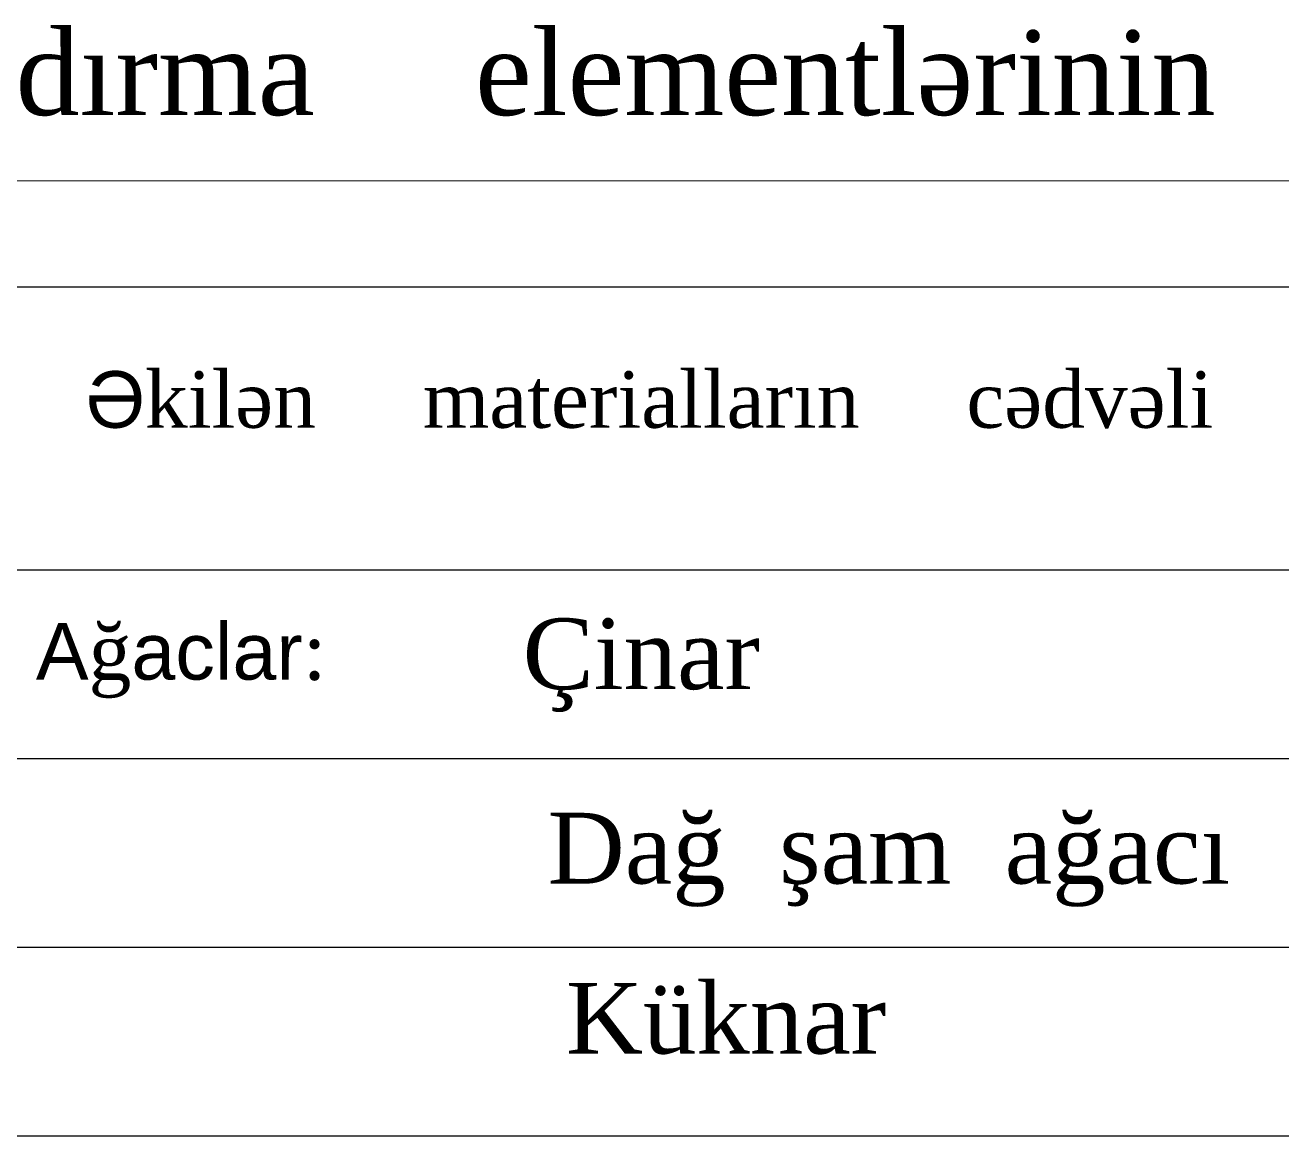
# Model space of a CAD drawing. Header units: feet. Extents: x 3381 to 683784, y 675186 to 4376258.
# Drawn here: x 682565.2 to 682618.4, y 4375608.3 to 4375655.4 of the extents above; entities that cross this region are included whole.
import ezdxf

# ---------------------------------------------------------------- set-up
doc = ezdxf.new("R2010")
doc.units = ezdxf.units.FT
doc.header["$MEASUREMENT"] = 0
doc.linetypes.add('DUZ', pattern=[0])
doc.layers.get('0').update_dxf_attribs({"linetype": 'CONTINUOUS'})
doc.styles.get("Standard").update_dxf_attribs({"font": 'arial.ttf', "height": 2})

msp = doc.modelspace()

# ---------------------------------------------------------------- linework, layer by layer
at = {"color": 7, "linetype": 'DUZ', "lineweight": 20, "ltscale": 0.2}
for p, q in [((682538.413, 4375648.833, -89.226), (682684.356, 4375648.865, -89.226)), ((682534.893, 4375644.334, -89.226), (682695.975, 4375644.334, -89.226)), ((682534.893, 4375632.334, -89.226), (682695.975, 4375632.334, -89.226)), ((682534.893, 4375624.334, -89.226), (682695.975, 4375624.334, -89.226)), ((682534.893, 4375616.334, -89.226), (682695.975, 4375616.334, -89.226)), ((682534.893, 4375608.334, -89.226), (682695.975, 4375608.334, -89.226))]:
    msp.add_line(p, q, dxfattribs=at)

# ---------------------------------------------------------------- texts
at = {"color": 7, "linetype": 'DUZ', "lineweight": 20, "ltscale": 0.2, "attachment_point": 1}
for s, insert, char_height, width in [('Ya{\\fTimes New Roman|b0|i0|c238|p18;şıllaşdırma     elementlərinin      cədvəli       S=3482.30m²}', (682547.443, 4375655.224, -89.226), 3.6, 171.40784), ('Ə{\\fTimes New Roman|b0|i0|c238|p18;kilən     materialların     cədvəli}', (682567.737, 4375640.763, -89.226), 2.4, 80.27251), ('A{\\fTimes New Roman|b0|i0|c238|p18;ğ}aclar{\\fTimes New Roman|b0|i0|c238|p18;:}', (682565.632, 4375630.082, -89.226), 2.4, 13.5367), ('{\\fArial|b0|i0|c0|p34;                        \\H1.25x; \\fArial|b0|i0|c238|p34;       \\fTimes New Roman|b0|i0|c238|p18;Çinar\\fArial|b0|i0|c238|p34;    \\H0.8x;                     \\P                   }', (682554.604, 4375630.279, -89.226), 2.4, 95.191), ('{\\fArial|b0|i0|c238|p34;            \\H1.25x;        \\fTimes New Roman|b0|i0|c238|p18;  Dağ  şam  ağacı  \\fArial|b0|i0|c238|p34;\\H0.8x;                  \\P                   }', (682564.575, 4375622.036, -89.226), 2.4, 95.191), ('{\\fArial|b0|i0|c238|p34;            \\H2.5x;      \\fTimes New Roman|b0|i0|c238|p18;Küknar \\fArial|b0|i0|c238|p34;  \\P\\H0.4x;                   }', (682575.527, 4375614.824, -89.226), 1.2, 47.5955)]:
    msp.add_mtext(s, dxfattribs=dict(at, insert=insert, char_height=char_height, width=width))

doc.saveas('drawing.dxf')
